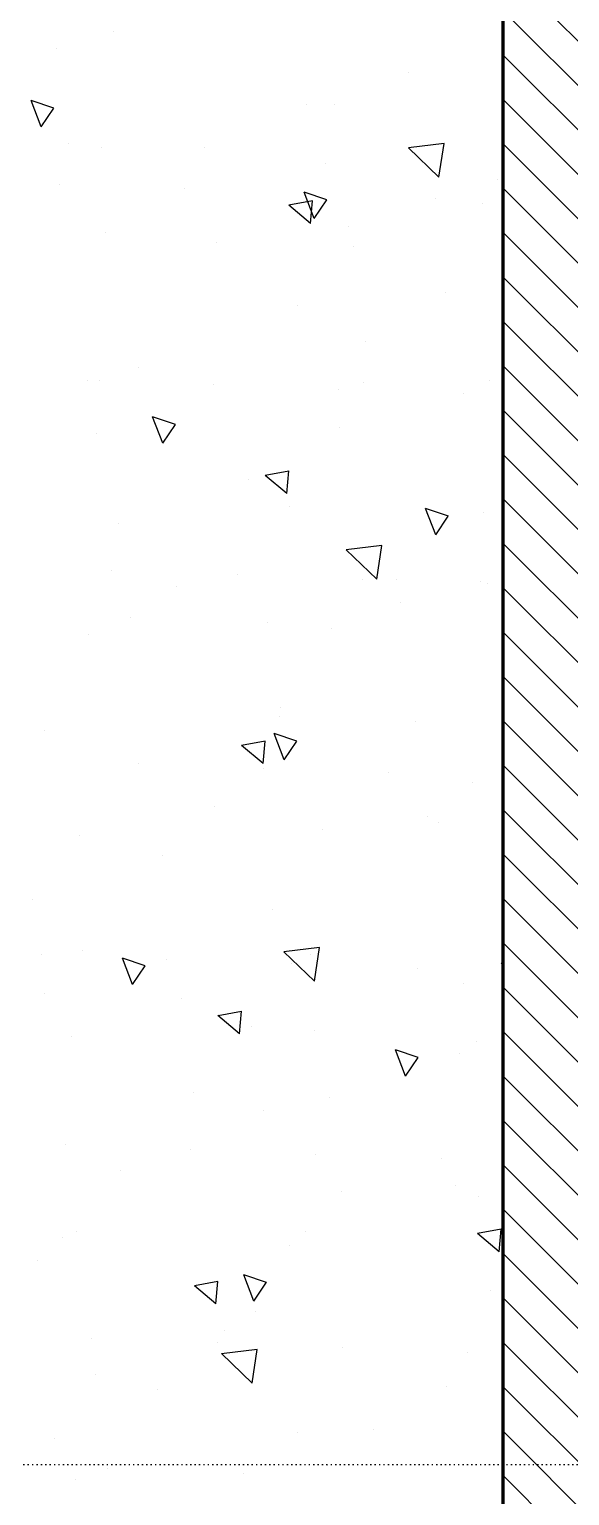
# Model space of a CAD drawing. Extents: x 386248 to 427517, y 4539405 to 4542296.
# Drawn here: x 415879.2 to 415922.3, y 4540584.5 to 4540701.3 of the extents above; entities that cross this region are included whole.
import ezdxf

# ---------------------------------------------------------------- set-up
doc = ezdxf.new("R2010")
doc.units = 0
doc.linetypes.add('DOT', pattern=[0.28, 0.03, -0.25])

msp = doc.modelspace()

# ---------------------------------------------------------------- linework, layer by layer
msp.add_line((415916.877, 4540475.202), (415916.877, 4540857.642))
at = {"color": 0}
for p, q in [((415996.052, 4540627.21), (415916.877, 4540706.386)), ((415996.052, 4540623.675), (415916.877, 4540702.85)), ((415885.934, 4540701.117), (415885.934, 4540701.117)), ((415881.329, 4540699.74), (415881.329, 4540699.74)), ((415996.052, 4540620.139), (415916.877, 4540699.315)), ((415909.394, 4540697.819), (415909.394, 4540697.819)), ((415880.149, 4540693.521), (415879.343, 4540695.621)), ((415881.158, 4540695.008), (415879.345, 4540695.616)), ((415901.264, 4540695.275), (415901.264, 4540695.275)), ((415903.498, 4540695.318), (415903.498, 4540695.318)), ((415996.052, 4540616.604), (415916.877, 4540695.779)), ((415880.149, 4540693.521), (415881.156, 4540695.013)), ((415882.318, 4540692.23), (415882.318, 4540692.23)), ((415884.907, 4540691.869), (415884.907, 4540691.869)), ((415893.161, 4540691.848), (415893.161, 4540691.848)), ((415911.842, 4540689.518), (415909.407, 4540691.855)), ((415912.257, 4540692.181), (415909.408, 4540691.849)), ((415911.842, 4540689.518), (415912.256, 4540692.186)), ((415996.052, 4540613.068), (415916.877, 4540692.244)), ((415902.807, 4540690.631), (415902.807, 4540690.631)), ((415916.513, 4540689.306), (415916.513, 4540689.306)), ((415881.596, 4540688.936), (415881.596, 4540688.936)), ((415891.583, 4540688.571), (415891.583, 4540688.571)), ((415901.904, 4540686.221), (415901.098, 4540688.322)), ((415902.912, 4540687.708), (415901.099, 4540688.316)), ((415901.569, 4540688.206), (415901.569, 4540688.206)), ((415996.052, 4540609.533), (415916.877, 4540688.708)), ((415901.6, 4540685.834), (415899.877, 4540687.28)), ((415901.759, 4540687.622), (415899.879, 4540687.275)), ((415901.6, 4540685.834), (415901.757, 4540687.627)), ((415901.904, 4540686.221), (415902.911, 4540687.713)), ((415911.556, 4540687.842), (415911.556, 4540687.842)), ((415915.33, 4540687.426), (415915.33, 4540687.426)), ((415885.257, 4540685.102), (415885.257, 4540685.102)), ((415904.617, 4540685.586), (415904.617, 4540685.586)), ((415996.052, 4540605.997), (415916.877, 4540685.173)), ((415894.15, 4540684.338), (415894.15, 4540684.338)), ((415904.994, 4540683.956), (415904.994, 4540683.956)), ((415996.052, 4540602.462), (415916.877, 4540681.637)), ((415912.398, 4540680.324), (415912.398, 4540680.324)), ((415900.587, 4540679.26), (415900.587, 4540679.26)), ((415996.052, 4540598.926), (415916.877, 4540678.101)), ((415905.983, 4540676.446), (415905.983, 4540676.446)), ((415916.826, 4540676.064), (415916.826, 4540676.064)), ((415887.911, 4540674.374), (415887.911, 4540674.374)), ((415996.052, 4540595.39), (415916.877, 4540674.566)), ((415883.845, 4540673.354), (415883.845, 4540673.354)), ((415884.812, 4540673.283), (415884.812, 4540673.283)), ((415893.832, 4540672.99), (415893.832, 4540672.99)), ((415905.811, 4540673.135), (415905.811, 4540673.135)), ((415915.836, 4540673.292), (415915.836, 4540673.292)), ((415903.819, 4540672.625), (415903.819, 4540672.625)), ((415913.805, 4540672.26), (415913.805, 4540672.26)), ((415996.052, 4540591.855), (415916.877, 4540671.03)), ((415889.825, 4540668.314), (415889.019, 4540670.415)), ((415890.834, 4540669.801), (415889.021, 4540670.409)), ((415889.825, 4540668.314), (415890.832, 4540669.806)), ((415903.94, 4540669.571), (415903.94, 4540669.571)), ((415884.581, 4540669.088), (415884.581, 4540669.088)), ((415996.052, 4540588.319), (415916.877, 4540667.495)), ((415899.876, 4540666.104), (415897.996, 4540665.757)), ((415899.718, 4540664.316), (415899.875, 4540666.109)), ((415896.645, 4540665.391), (415896.645, 4540665.391)), ((415899.718, 4540664.316), (415897.994, 4540665.762)), ((415996.052, 4540584.784), (415916.877, 4540663.959)), ((415899.911, 4540663.246), (415899.911, 4540663.246)), ((415911.58, 4540661.015), (415910.774, 4540663.115)), ((415912.588, 4540662.501), (415910.775, 4540663.11)), ((415911.58, 4540661.015), (415912.586, 4540662.507)), ((415915.401, 4540662.828), (415915.401, 4540662.828)), ((415886.308, 4540661.921), (415886.308, 4540661.921)), ((415907.291, 4540660.163), (415904.442, 4540659.832)), ((415906.877, 4540657.501), (415907.291, 4540660.169)), ((415996.052, 4540581.248), (415916.877, 4540660.424)), ((415906.877, 4540657.501), (415904.441, 4540659.837)), ((415885.766, 4540658.201), (415885.766, 4540658.201)), ((415895.752, 4540657.836), (415895.752, 4540657.836)), ((415890.914, 4540656.878), (415890.914, 4540656.878)), ((415905.739, 4540657.472), (415905.739, 4540657.472)), ((415908.477, 4540657.499), (415908.477, 4540657.499)), ((415915.16, 4540657.277), (415915.16, 4540657.277)), ((415915.726, 4540657.107), (415915.726, 4540657.107)), ((415996.052, 4540577.713), (415916.877, 4540656.888)), ((415908.814, 4540655.64), (415908.814, 4540655.64)), ((415887.297, 4540654.411), (415887.297, 4540654.411)), ((415898.14, 4540654.029), (415898.14, 4540654.029)), ((415903.264, 4540653.556), (415903.264, 4540653.556)), ((415996.052, 4540574.177), (415916.877, 4540653.353)), ((415883.904, 4540653.073), (415883.904, 4540653.073)), ((415996.052, 4540570.642), (415916.877, 4540649.817)), ((415899.129, 4540646.519), (415899.129, 4540646.519)), ((415899.234, 4540647.231), (415899.234, 4540647.231)), ((415909.973, 4540646.137), (415909.973, 4540646.137)), ((415996.052, 4540567.106), (415916.877, 4540646.282)), ((415880.415, 4540645.421), (415880.415, 4540645.421)), ((415899.501, 4540643.107), (415898.695, 4540645.208)), ((415900.51, 4540644.594), (415898.697, 4540645.203)), ((415897.835, 4540642.798), (415896.112, 4540644.244)), ((415897.994, 4540644.586), (415896.113, 4540644.239)), ((415897.835, 4540642.798), (415897.992, 4540644.591)), ((415899.501, 4540643.107), (415900.508, 4540644.6)), ((415887.878, 4540642.798), (415887.878, 4540642.798)), ((415996.052, 4540563.571), (415916.877, 4540642.746)), ((415897.865, 4540642.433), (415897.865, 4540642.433)), ((415907.851, 4540642.069), (415907.851, 4540642.069)), ((415914.483, 4540641.262), (415914.483, 4540641.262)), ((415893.917, 4540639.383), (415893.917, 4540639.383)), ((415996.052, 4540560.035), (415916.877, 4540639.211)), ((415910.961, 4540638.627), (415910.961, 4540638.627)), ((415911.817, 4540638.144), (415911.817, 4540638.144)), ((415883.227, 4540637.058), (415883.227, 4540637.058)), ((415902.587, 4540637.542), (415902.587, 4540637.542)), ((415996.052, 4540556.5), (415916.877, 4540635.675)), ((415889.791, 4540635.465), (415889.791, 4540635.465)), ((415996.052, 4540552.964), (415916.877, 4540632.139)), ((415879.455, 4540631.995), (415879.455, 4540631.995)), ((415898.557, 4540631.216), (415898.557, 4540631.216)), ((415996.052, 4540549.429), (415916.877, 4540628.604)), ((415880.14, 4540627.581), (415880.14, 4540627.581)), ((415883.418, 4540627.925), (415883.418, 4540627.925)), ((415902.326, 4540628.146), (415899.476, 4540627.815)), ((415901.911, 4540625.483), (415899.476, 4540627.82)), ((415901.623, 4540627.572), (415901.623, 4540627.572)), ((415901.911, 4540625.483), (415902.325, 4540628.152)), ((415887.423, 4540625.2), (415886.616, 4540627.301)), ((415888.431, 4540626.687), (415886.618, 4540627.295)), ((415887.423, 4540625.2), (415888.429, 4540626.692)), ((415890.127, 4540627.217), (415890.127, 4540627.217)), ((415900.114, 4540626.852), (415900.114, 4540626.852)), ((415910.101, 4540626.487), (415910.101, 4540626.487)), ((415916.877, 4540626.82), (415916.795, 4540626.889)), ((415916.877, 4540626.899), (415916.797, 4540626.884)), ((415913.807, 4540625.248), (415913.807, 4540625.248)), ((415996.052, 4540545.893), (415916.877, 4540625.068)), ((415880.443, 4540624.484), (415880.443, 4540624.484)), ((415891.287, 4540624.103), (415891.287, 4540624.103)), ((415895.953, 4540621.28), (415894.229, 4540622.727)), ((415896.111, 4540623.068), (415894.231, 4540622.721)), ((415895.953, 4540621.28), (415896.11, 4540623.073)), ((415896.92, 4540621.887), (415896.92, 4540621.887)), ((415882.551, 4540621.044), (415882.551, 4540621.044)), ((415901.91, 4540621.527), (415901.91, 4540621.527)), ((415914.82, 4540620.648), (415914.82, 4540620.648)), ((415996.052, 4540542.357), (415916.877, 4540621.533)), ((415909.177, 4540617.901), (415908.371, 4540620.001)), ((415910.186, 4540619.388), (415908.373, 4540619.996)), ((415909.177, 4540617.901), (415910.184, 4540619.393)), ((415913.456, 4540619.68), (415913.456, 4540619.68)), ((415996.052, 4540538.822), (415916.877, 4540617.997)), ((415892.276, 4540616.592), (415892.276, 4540616.592)), ((415903.119, 4540616.21), (415903.119, 4540616.21)), ((415897.881, 4540615.202), (415897.881, 4540615.202)), ((415996.052, 4540535.286), (415916.877, 4540614.462)), ((415882.061, 4540612.428), (415882.061, 4540612.428)), ((415892.048, 4540612.063), (415892.048, 4540612.063)), ((415902.035, 4540611.699), (415902.035, 4540611.699)), ((415912.021, 4540611.334), (415912.021, 4540611.334)), ((415886.421, 4540610.43), (415886.421, 4540610.43)), ((415996.052, 4540531.751), (415916.877, 4540610.926)), ((415913.13, 4540609.233), (415913.13, 4540609.233)), ((415904.108, 4540608.7), (415904.108, 4540608.7)), ((415914.952, 4540608.318), (415914.952, 4540608.318)), ((415996.052, 4540528.215), (415916.877, 4540607.391)), ((415882.938, 4540605.538), (415882.938, 4540605.538)), ((415901.234, 4540605.512), (415901.234, 4540605.512)), ((415916.636, 4540603.925), (415914.912, 4540605.371)), ((415916.795, 4540605.713), (415914.914, 4540605.366)), ((415916.636, 4540603.925), (415916.793, 4540605.718)), ((415881.874, 4540605.029), (415881.874, 4540605.029)), ((415899.923, 4540604.391), (415899.923, 4540604.391)), ((415879.834, 4540603.241), (415879.834, 4540603.241)), ((415996.052, 4540524.68), (415916.877, 4540603.855)), ((415897.099, 4540599.993), (415896.292, 4540602.094)), ((415898.107, 4540601.48), (415896.294, 4540602.089)), ((415894.07, 4540599.763), (415892.347, 4540601.209)), ((415894.229, 4540601.55), (415892.348, 4540601.204)), ((415894.07, 4540599.763), (415894.227, 4540601.556)), ((415897.099, 4540599.993), (415898.105, 4540601.486)), ((415915.94, 4540600.808), (415915.94, 4540600.808)), ((415996.052, 4540521.144), (415916.877, 4540600.32)), ((415897.204, 4540599.187), (415897.204, 4540599.187)), ((415884.173, 4540597.025), (415884.173, 4540597.025)), ((415894.77, 4540597.646), (415894.77, 4540597.646)), ((415894.16, 4540596.66), (415894.16, 4540596.66)), ((415897.36, 4540596.129), (415894.511, 4540595.797)), ((415896.946, 4540593.466), (415897.359, 4540596.134)), ((415904.147, 4540596.295), (415904.147, 4540596.295)), ((415914.134, 4540595.931), (415914.134, 4540595.931)), ((415996.052, 4540517.609), (415916.877, 4540596.784)), ((415896.946, 4540593.466), (415894.51, 4540595.803)), ((415884.434, 4540594.176), (415884.434, 4540594.176)), ((415889.425, 4540592.934), (415889.425, 4540592.934)), ((415912.453, 4540593.218), (415912.453, 4540593.218)), ((415996.052, 4540514.073), (415916.877, 4540593.249)), ((415881.197, 4540589.014), (415881.197, 4540589.014)), ((415900.557, 4540589.498), (415900.557, 4540589.498)), ((415906.602, 4540589.754), (415906.602, 4540589.754)), ((415996.052, 4540510.538), (415916.877, 4540589.713)), ((415885.422, 4540586.666), (415885.422, 4540586.666)), ((415902.926, 4540586.896), (415902.926, 4540586.896)), ((415882.838, 4540585.746), (415882.838, 4540585.746)), ((415896.266, 4540586.284), (415896.266, 4540586.284)), ((415996.052, 4540507.002), (415916.877, 4540586.178))]:
    msp.add_line(p, q, dxfattribs=at)
at = {"linetype": 'DOT'}
msp.add_line((415936.562, 4540586.951), (415876.877, 4540586.951), dxfattribs=at)
at = {"const_width": 0.2}
msp.add_lwpolyline([(415916.977, 4540475.202), (415916.977, 4540857.642)], dxfattribs=at)

doc.saveas('drawing.dxf')
